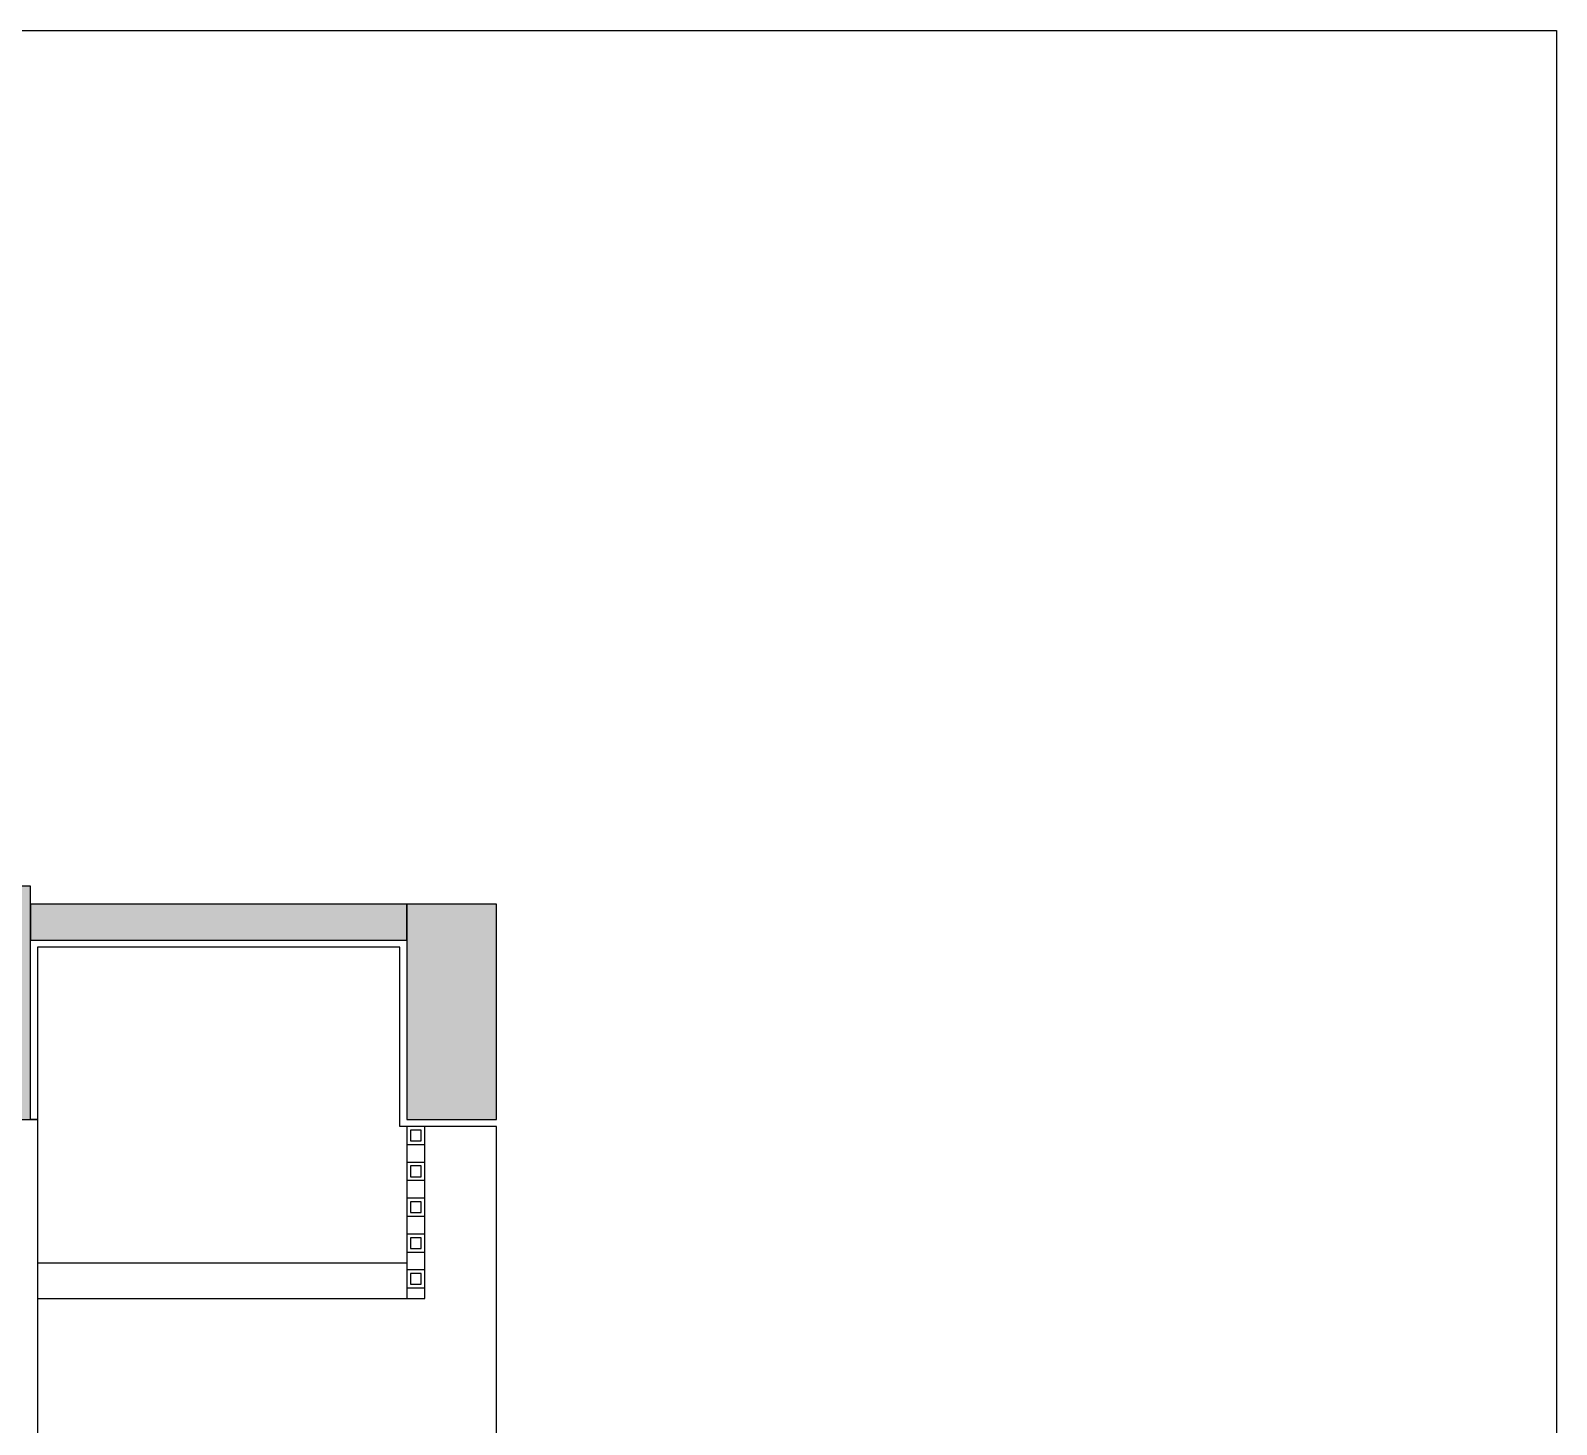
# Model space of a CAD drawing. Header units: millimetres. Extents: x -94739 to 67223, y -48947 to 34737.
# Drawn here: x -78918 to -74661, y -45059 to -41171 of the extents above; entities that cross this region are included whole.
import ezdxf

# ---------------------------------------------------------------- set-up
doc = ezdxf.new("R2010")
doc.units = ezdxf.units.MM
doc.layers.add('DT-深灰填充', color=251, linetype='Continuous')
doc.layers.add('DT-通用', color=200, linetype='Continuous')

# ---------------------------------------------------------------- blocks, each defined once
blk = doc.blocks.new('*U154')
at = {"layer": 'DT-深灰填充'}
blk.add_hatch(color=256, dxfattribs=at).paths.add_polyline_path([(0, -600), (250, -600), (250, 0), (0, 0)])
at = {"layer": 'DT-通用', "color": 200, "ltscale": 10}
blk.add_lwpolyline([(0, -600), (250, -600), (250, 0), (0, 0)], close=True, dxfattribs=at)
blk = doc.blocks.new('*U169')
at = {"layer": 'DT-深灰填充'}
blk.add_hatch(color=256, dxfattribs=at).paths.add_polyline_path([(0, -100), (1050, -100), (1050, 0), (0, 0)])
at = {"layer": 'DT-通用', "color": 200, "ltscale": 10}
blk.add_lwpolyline([(0, -100), (1050, -100), (1050, 0), (0, 0)], close=True, dxfattribs=at)
blk = doc.blocks.new('*U150')
at = {"layer": 'DT-深灰填充'}
blk.add_hatch(color=256, dxfattribs=at).paths.add_polyline_path([(0, -650), (200, -650), (200, 0), (0, 0)])
at = {"layer": 'DT-通用', "color": 200, "ltscale": 10}
blk.add_lwpolyline([(0, -650), (200, -650), (200, 0), (0, 0)], close=True, dxfattribs=at)
blk = doc.blocks.new('海龙_08133983')
at = {"color": 250}
for p, q in [((-505.3, -140), (525, -140)), ((525, -140), (525, -240)), ((-505.3, -240), (525, -240))]:
    blk.add_line(p, q, dxfattribs=at)
for points in [[(525, -239.8), (575, -239.8), (575, 240), (525, 240)], [(525, 190), (575, 190), (575, 240), (525, 240)], [(535, 200), (565, 200), (565, 230), (535, 230)], [(525, 90), (575, 90), (575, 140), (525, 140)], [(535, 100), (565, 100), (565, 130), (535, 130)], [(525, -10), (575, -10), (575, 40), (525, 40)], [(535, 0), (565, 0), (565, 30), (535, 30)], [(525, -110), (575, -110), (575, -60), (525, -60)], [(535, -100), (565, -100), (565, -70), (535, -70)], [(525, -210), (575, -210), (575, -160), (525, -160)], [(535, -200), (565, -200), (565, -170), (535, -170)]]:
    blk.add_lwpolyline(points, close=True, dxfattribs=at)

msp = doc.modelspace()

# ---------------------------------------------------------------- linework, layer by layer
at = {"color": 3}
msp.add_lwpolyline([(-77617.8, -44227.9), (-77887.8, -44227.9), (-77887.8, -43727.9), (-78898, -43727.9), (-78898, -44207.9), (-78917.8, -44207.9)], dxfattribs=at)
at = {"color": 251}
msp.add_lwpolyline([(-78897.9, -47107.9), (-79137.7, -47107.9), (-79137.9, -44207.9), (-78898.1, -44207.9)], close=True, dxfattribs=at)
at = {"color": 250}
msp.add_lwpolyline([(-77617.8, -47057.9), (-77617.8, -44227.9)], dxfattribs=at)
at = {"layer": 'DT-通用', "ltscale": 300}
msp.add_lwpolyline([(-86859.9, -41170.9), (-74661.1, -41170.9), (-74661.1, -48946.9), (-86859.9, -48946.9)], close=True, dxfattribs=at)

# ---------------------------------------------------------------- block references
for name, p in [('*U150', (-79117.8, -43557.9)), ('*U169', (-78917.8, -43607.9)), ('*U154', (-77867.8, -43607.9))]:
    msp.add_blockref(name, p)
at = {"color": 160}
msp.add_blockref('海龙_08133983', (-78392.8, -44467.9), dxfattribs=at)

doc.saveas('drawing.dxf')
